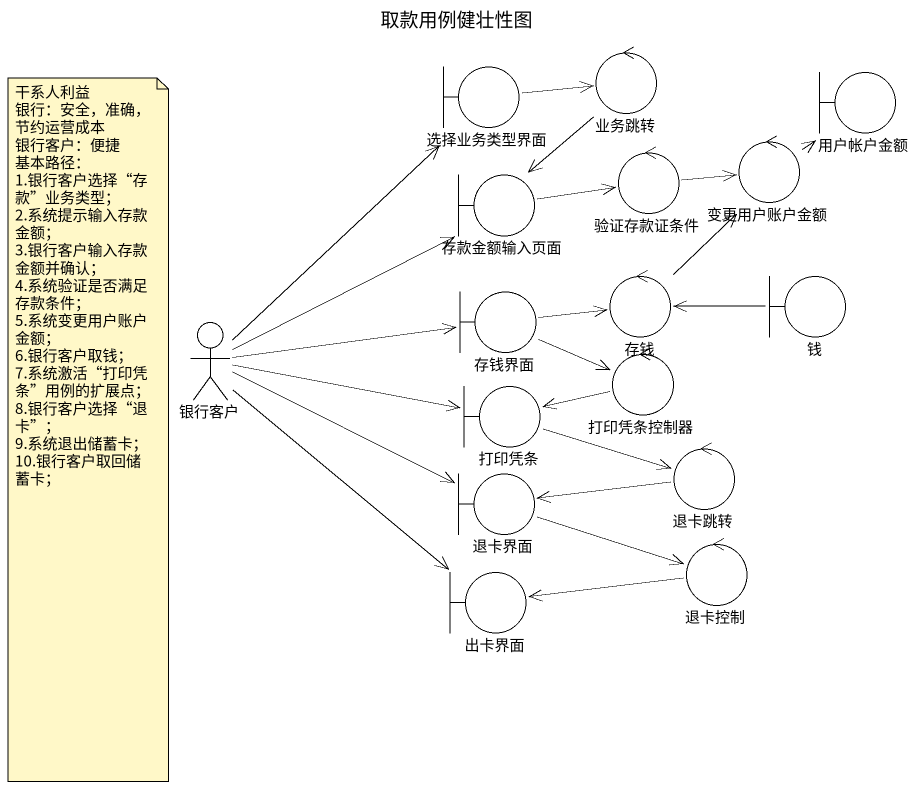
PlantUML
@startuml
title 取款用例健壮性图
control 业务跳转
boundary 选择业务类型界面
boundary 用户帐户金额
boundary 存款金额输入页面
control 验证存款证条件
control 变更用户账户金额
boundary 存钱界面
control 存钱
boundary 钱
actor 银行客户
control 打印凭条控制器
boundary 打印凭条
boundary 退卡界面
control 退卡跳转
control 退卡控制
boundary 出卡界面
业务跳转 --> 存款金额输入页面
选择业务类型界面 -right-> 业务跳转
存款金额输入页面 -right-> 验证存款证条件
验证存款证条件 -right-> 变更用户账户金额
变更用户账户金额 -up-> 用户帐户金额
存钱界面 -right-> 存钱
存钱界面 -right-> 打印凭条控制器
存钱 -up-> 变更用户账户金额
钱 -left-> 存钱
银行客户 -up-> 选择业务类型界面
银行客户 -right-> 存款金额输入页面
银行客户 -right-> 存钱界面
银行客户 -right-> 打印凭条
银行客户 -right-> 退卡界面
银行客户 --> 出卡界面
打印凭条控制器 -left-> 打印凭条
打印凭条 -right-> 退卡跳转
退卡界面 -right-> 退卡控制
退卡跳转 -left-> 退卡界面
退卡控制 -left-> 出卡界面
note as N1
  干系人利益
  银行：安全，准确，节约运营成本
  银行客户：便捷
  基本路径：
  1.银行客户选择“存款”业务类型；
  2.系统提示输入存款金额；
  3.银行客户输入存款金额并确认；
  4.系统验证是否满足存款条件；
  5.系统变更用户账户金额；
  6.银行客户取钱；
  7.系统激活“打印凭条”用例的扩展点；
  8.银行客户选择“退卡”；
  9.系统退出储蓄卡；
  10.银行客户取回储蓄卡；
end note
@enduml
